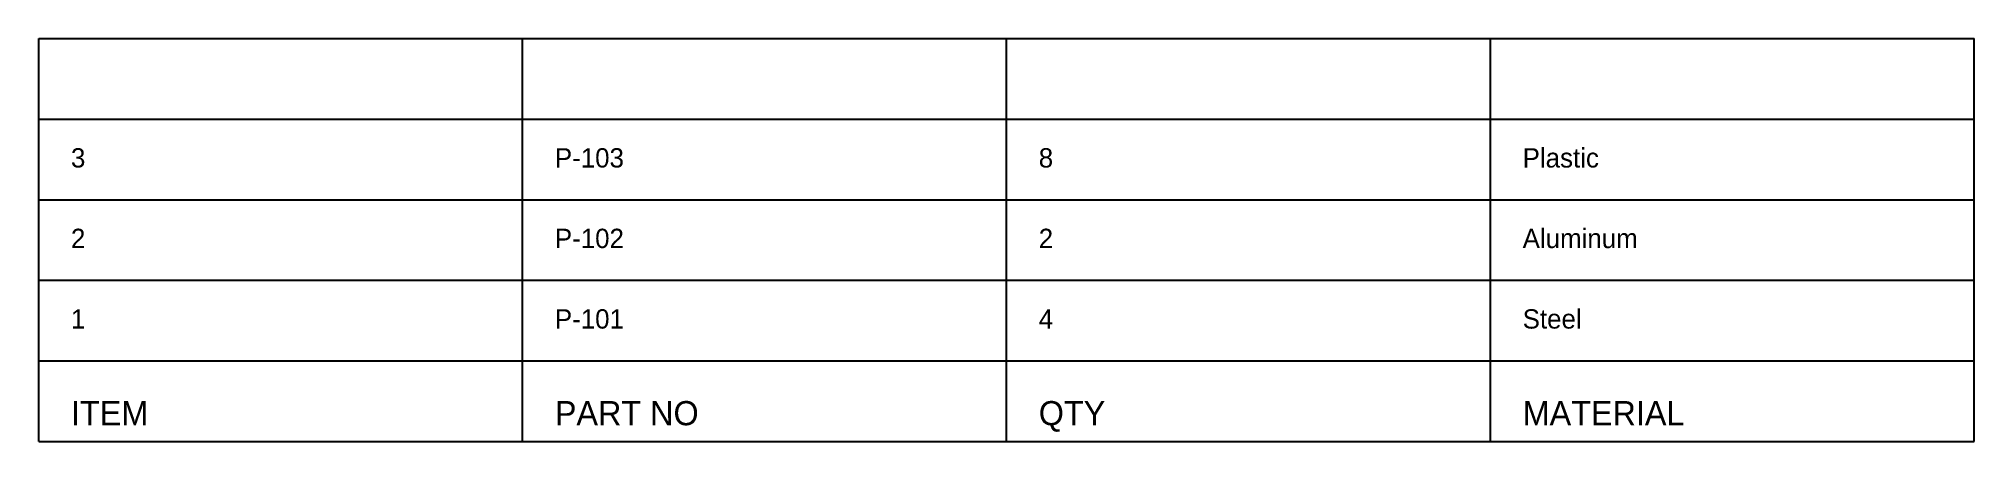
# Model space of a CAD drawing. Header units: metres. Extents: x 0 to 120, y 0 to 25.
import ezdxf

# ---------------------------------------------------------------- set-up
doc = ezdxf.new("R2010")
doc.units = ezdxf.units.M

msp = doc.modelspace()

# ---------------------------------------------------------------- linework, layer by layer
for p, q in [((0, 25), (120, 25)), ((0, 0), (0, 25)), ((30, 0), (30, 25)), ((60, 0), (60, 25)), ((90, 0), (90, 25)), ((120, 0), (120, 25)), ((0, 20), (120, 20)), ((0, 15), (120, 15)), ((0, 10), (120, 10)), ((0, 5), (120, 5)), ((0, 0), (120, 0))]:
    msp.add_line(p, q)

# ---------------------------------------------------------------- texts
for s, height, p in [('3', 1.2, (2, 17)), ('P-103', 1.2, (32, 17)), ('8', 1.2, (62, 17)), ('Plastic', 1.2, (92, 17)), ('2', 1.2, (2, 12)), ('P-102', 1.2, (32, 12)), ('2', 1.2, (62, 12)), ('Aluminum', 1.2, (92, 12)), ('1', 1.2, (2, 7)), ('P-101', 1.2, (32, 7)), ('4', 1.2, (62, 7)), ('Steel', 1.2, (92, 7)), ('ITEM', 1.5, (2, 1)), ('PART NO', 1.5, (32, 1)), ('QTY', 1.5, (62, 1)), ('MATERIAL', 1.5, (92, 1))]:
    msp.add_text(s, height=height).set_placement(p)

doc.saveas('drawing.dxf')
